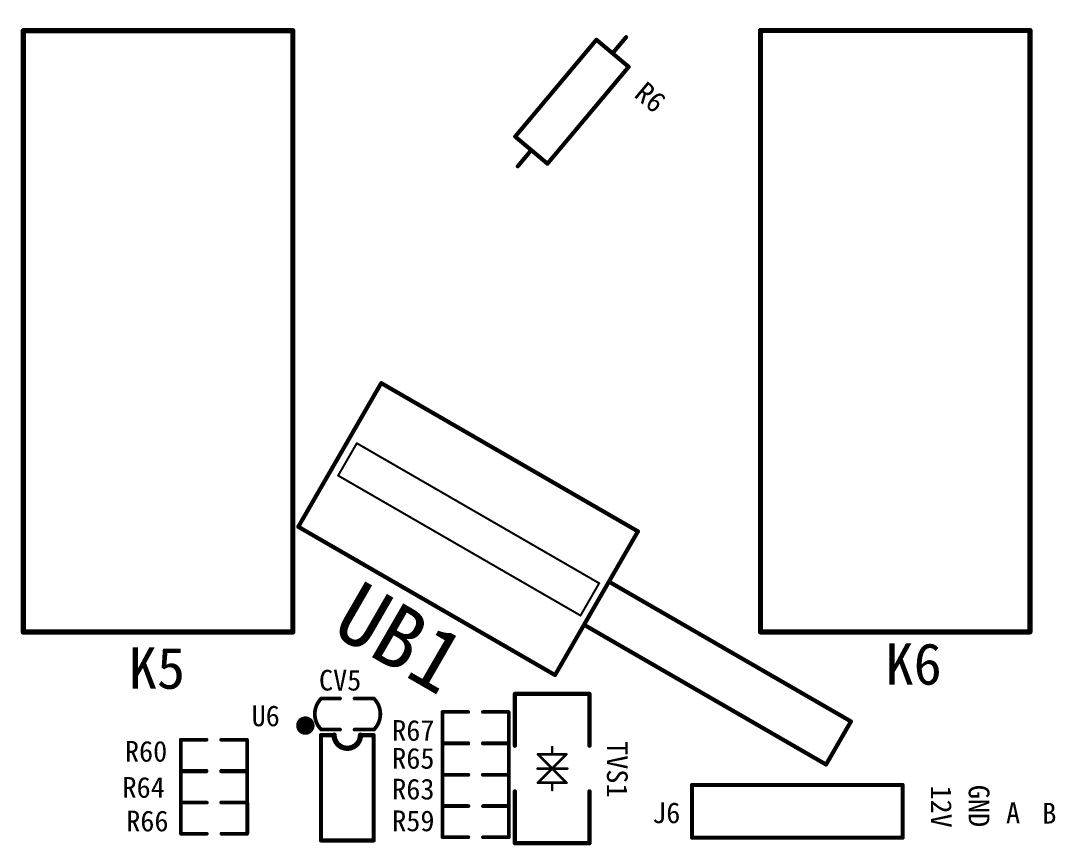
# Model space of a CAD drawing. Extents: x 761 to 1259, y 401 to 597.
# Drawn here: x 997 to 1046.91, y 456.01 to 495.78 of the extents above; entities that cross this region are included whole.
import ezdxf

# ---------------------------------------------------------------- set-up
doc = ezdxf.new("R2010")
doc.units = 0
doc.header["$MEASUREMENT"] = 0
doc.layers.get('0').update_dxf_attribs({"linetype": 'CONTINUOUS'})
doc.layers.add('BOTTOMOVERLAY', color=7, linetype='CONTINUOUS')
doc.layers.add('KEEPOUTLAYER', color=6, linetype='CONTINUOUS')
doc.styles.get("Standard").update_dxf_attribs({"font": ''})
doc.styles.get('Standard').set_extended_font_data('SimSun')

# ---------------------------------------------------------------- blocks, each defined once
blk = doc.blocks.new('HDR1X4_B_23')
at = {"layer": 'BOTTOMOVERLAY', "const_width": 0.2}
for points in [[(-1.27, 1.27), (8.89, 1.27)], [(-1.27, -1.27), (-1.27, 1.27)], [(8.89, -1.27), (8.89, 1.27)], [(-1.27, -1.27), (8.89, -1.27)]]:
    blk.add_lwpolyline(points, dxfattribs=at)
at = {"layer": 'BOTTOMOVERLAY', "const_width": 0.1}
for points in [[(-1.32, 1.27, 1), (-1.22, 1.27, 1)], [(-1.32, 1.27, 1), (-1.22, 1.27, 1)], [(8.84, 1.27, 1), (8.94, 1.27, 1)], [(8.84, 1.27, 1), (8.94, 1.27, 1)], [(-1.32, -1.27, 1), (-1.22, -1.27, 1)], [(-1.32, -1.27, 1), (-1.22, -1.27, 1)], [(8.84, -1.27, 1), (8.94, -1.27, 1)], [(8.84, -1.27, 1), (8.94, -1.27, 1)]]:
    blk.add_lwpolyline(points, format="xyb", close=True, dxfattribs=at)
blk = doc.blocks.new('SOP_8_SOIC8_B_43')
at = {"layer": 'BOTTOMOVERLAY', "const_width": 0.2}
for points in [[(1.27, 2.54), (-1.27, 2.54)], [(-1.27, 2.54), (-1.27, -2.54)], [(1.27, 2.54), (1.27, -2.54)], [(-0.635, -2.54), (-1.27, -2.54)], [(1.27, -2.54), (0.635, -2.54)]]:
    blk.add_lwpolyline(points, dxfattribs=at)
at = {"layer": 'BOTTOMOVERLAY'}
for points, const_width in [([(-1.32, 2.54, 1), (-1.22, 2.54, 1)], 0.1), ([(-1.32, 2.54, 1), (-1.22, 2.54, 1)], 0.1), ([(1.22, 2.54, 1), (1.32, 2.54, 1)], 0.1), ([(1.22, 2.54, 1), (1.32, 2.54, 1)], 0.1), ([(-1.32, -2.54, 1), (-1.22, -2.54, 1)], 0.1), ([(-1.32, -2.54, 1), (-1.22, -2.54, 1)], 0.1), ([(-0.699, -2.54, 1), (-0.572, -2.54, 1)], 0.127), ([(-0.685, -2.54, 1), (-0.585, -2.54, 1)], 0.1), ([(0.572, -2.54, 1), (0.699, -2.54, 1)], 0.127), ([(0.585, -2.54, 1), (0.685, -2.54, 1)], 0.1), ([(1.22, -2.54, 1), (1.32, -2.54, 1)], 0.1), ([(1.22, -2.54, 1), (1.32, -2.54, 1)], 0.1), ([(-1.8, -3, 1), (-2.247, -3, 1)], 0.44), ([(-2.357, -3, 1), (-2.137, -3, 1)], 0.22), ([(-1.91, -3, 1), (-1.69, -3, 1)], 0.22)]:
    blk.add_lwpolyline(points, format="xyb", close=True, dxfattribs=dict(at, const_width=const_width))
at = {"layer": 'BOTTOMOVERLAY', "const_width": 0.254}
blk.add_lwpolyline([(-0.635, -2.54, -1), (0.635, -2.54)], format="xyb", dxfattribs=at)
blk = doc.blocks.new('DO_214AA_S_B_49')
at = {"layer": 'BOTTOMOVERLAY'}
for points, const_width in [([(-3.6, 1.8), (-1.1, 1.8)], 0.203), ([(-3.6, 1.8), (-3.6, -1.8)], 0.203), ([(3.6, 1.8), (1.1, 1.8)], 0.203), ([(3.6, 1.8), (3.6, -1.8)], 0.203), ([(-0.686, 0.686), (0, 0)], 0.127), ([(-0.686, 0.686), (-0.686, -0.686)], 0.127), ([(0, 0.727), (0, 0)], 0.127), ([(0.686, 0.686), (0, 0)], 0.127), ([(0.686, 0.686), (0.686, -0.686)], 0.127), ([(-1.032, 0), (-0.686, 0)], 0.127), ([(0, 0), (-0.686, -0.686)], 0.127), ([(0, 0), (0.686, -0.686)], 0.127), ([(0, 0), (0, -0.701)], 0.127), ([(0.686, 0), (1.026, 0)], 0.127), ([(-3.6, -1.8), (-1.1, -1.8)], 0.203), ([(1.1, -1.8), (3.6, -1.8)], 0.203)]:
    blk.add_lwpolyline(points, dxfattribs=dict(at, const_width=const_width))
for points, const_width in [([(-3.651, 1.8, 1), (-3.549, 1.8, 1)], 0.102), ([(-3.651, 1.8, 1), (-3.549, 1.8, 1)], 0.102), ([(-1.151, 1.8, 1), (-1.049, 1.8, 1)], 0.102), ([(1.049, 1.8, 1), (1.151, 1.8, 1)], 0.102), ([(3.549, 1.8, 1), (3.651, 1.8, 1)], 0.102), ([(3.549, 1.8, 1), (3.651, 1.8, 1)], 0.102), ([(-0.718, 0.686, 1), (-0.654, 0.686, 1)], 0.0635), ([(-0.718, 0.686, 1), (-0.654, 0.686, 1)], 0.0635), ([(-0.032, 0.727, 1), (0.032, 0.727, 1)], 0.0635), ([(0.654, 0.686, 1), (0.718, 0.686, 1)], 0.0635), ([(0.654, 0.686, 1), (0.718, 0.686, 1)], 0.0635), ([(-1.063, 0, 1), (-1, 0, 1)], 0.0635), ([(-0.718, 0, 1), (-0.654, 0, 1)], 0.0635), ([(-0.032, 0, 1), (0.032, 0, 1)], 0.0635), ([(-0.032, 0, 1), (0.032, 0, 1)], 0.0635), ([(-0.032, 0, 1), (0.032, 0, 1)], 0.0635), ([(-0.032, 0, 1), (0.032, 0, 1)], 0.0635), ([(-0.032, 0, 1), (0.032, 0, 1)], 0.0635), ([(-0.032, 0, 1), (0.032, 0, 1)], 0.0635), ([(0.654, 0, 1), (0.718, 0, 1)], 0.0635), ([(0.994, 0, 1), (1.058, 0, 1)], 0.0635), ([(-0.718, -0.686, 1), (-0.654, -0.686, 1)], 0.0635), ([(-0.718, -0.686, 1), (-0.654, -0.686, 1)], 0.0635), ([(-0.032, -0.701, 1), (0.032, -0.701, 1)], 0.0635), ([(0.654, -0.686, 1), (0.718, -0.686, 1)], 0.0635), ([(0.654, -0.686, 1), (0.718, -0.686, 1)], 0.0635), ([(-3.651, -1.8, 1), (-3.549, -1.8, 1)], 0.102), ([(-3.651, -1.8, 1), (-3.549, -1.8, 1)], 0.102), ([(-1.151, -1.8, 1), (-1.049, -1.8, 1)], 0.102), ([(1.049, -1.8, 1), (1.151, -1.8, 1)], 0.102), ([(3.549, -1.8, 1), (3.651, -1.8, 1)], 0.102), ([(3.549, -1.8, 1), (3.651, -1.8, 1)], 0.102)]:
    blk.add_lwpolyline(points, format="xyb", close=True, dxfattribs=dict(at, const_width=const_width))
blk = doc.blocks.new('0603_B_68')
at = {"layer": 'BOTTOMOVERLAY', "const_width": 0.178}
for points in [[(-0.75, 1.6), (0.75, 1.6)], [(-0.75, 1.6), (-0.75, 0.35)], [(0.75, 1.6), (0.75, 0.35)], [(-0.75, -0.35), (-0.75, -1.6)], [(0.75, -0.35), (0.75, -1.6)], [(-0.75, -1.6), (0.75, -1.6)]]:
    blk.add_lwpolyline(points, dxfattribs=at)
at = {"layer": 'BOTTOMOVERLAY', "const_width": 0.0889}
for points in [[(-0.794, 1.6, 1), (-0.706, 1.6, 1)], [(-0.794, 1.6, 1), (-0.706, 1.6, 1)], [(0.706, 1.6, 1), (0.794, 1.6, 1)], [(0.706, 1.6, 1), (0.794, 1.6, 1)], [(-0.794, 0.35, 1), (-0.706, 0.35, 1)], [(0.706, 0.35, 1), (0.794, 0.35, 1)], [(-0.794, -0.35, 1), (-0.706, -0.35, 1)], [(0.706, -0.35, 1), (0.794, -0.35, 1)], [(-0.794, -1.6, 1), (-0.706, -1.6, 1)], [(-0.794, -1.6, 1), (-0.706, -1.6, 1)], [(0.706, -1.6, 1), (0.794, -1.6, 1)], [(0.706, -1.6, 1), (0.794, -1.6, 1)]]:
    blk.add_lwpolyline(points, format="xyb", close=True, dxfattribs=at)
blk = doc.blocks.new('0603_B_69')
at = {"layer": 'BOTTOMOVERLAY', "const_width": 0.178}
for points in [[(-1.613, 0.766), (-0.363, 0.766)], [(-1.613, -0.734), (-1.613, 0.766)], [(0.337, 0.766), (1.587, 0.766)], [(1.587, -0.734), (1.587, 0.766)], [(-1.613, -0.734), (-0.363, -0.734)], [(0.337, -0.734), (1.587, -0.734)]]:
    blk.add_lwpolyline(points, dxfattribs=at)
at = {"layer": 'BOTTOMOVERLAY', "const_width": 0.0889}
for points in [[(-1.657, 0.766, 1), (-1.568, 0.766, 1)], [(-1.657, 0.766, 1), (-1.568, 0.766, 1)], [(-0.407, 0.766, 1), (-0.318, 0.766, 1)], [(0.293, 0.766, 1), (0.382, 0.766, 1)], [(1.543, 0.766, 1), (1.632, 0.766, 1)], [(1.543, 0.766, 1), (1.632, 0.766, 1)], [(-1.657, -0.734, 1), (-1.568, -0.734, 1)], [(-1.657, -0.734, 1), (-1.568, -0.734, 1)], [(-0.407, -0.734, 1), (-0.318, -0.734, 1)], [(0.293, -0.734, 1), (0.382, -0.734, 1)], [(1.543, -0.734, 1), (1.632, -0.734, 1)], [(1.543, -0.734, 1), (1.632, -0.734, 1)]]:
    blk.add_lwpolyline(points, format="xyb", close=True, dxfattribs=at)
blk = doc.blocks.new('0603_B_70')
at = {"layer": 'BOTTOMOVERLAY', "const_width": 0.178}
for points in [[(-0.75, 1.6), (0.75, 1.6)], [(-0.75, 1.6), (-0.75, 0.35)], [(0.75, 1.6), (0.75, 0.35)], [(-0.75, -0.35), (-0.75, -1.6)], [(0.75, -0.35), (0.75, -1.6)], [(-0.75, -1.6), (0.75, -1.6)]]:
    blk.add_lwpolyline(points, dxfattribs=at)
at = {"layer": 'BOTTOMOVERLAY', "const_width": 0.0889}
for points in [[(-0.794, 1.6, 1), (-0.706, 1.6, 1)], [(-0.794, 1.6, 1), (-0.706, 1.6, 1)], [(0.706, 1.6, 1), (0.794, 1.6, 1)], [(0.706, 1.6, 1), (0.794, 1.6, 1)], [(-0.794, 0.35, 1), (-0.706, 0.35, 1)], [(0.706, 0.35, 1), (0.794, 0.35, 1)], [(-0.794, -0.35, 1), (-0.706, -0.35, 1)], [(0.706, -0.35, 1), (0.794, -0.35, 1)], [(-0.794, -1.6, 1), (-0.706, -1.6, 1)], [(-0.794, -1.6, 1), (-0.706, -1.6, 1)], [(0.706, -1.6, 1), (0.794, -1.6, 1)], [(0.706, -1.6, 1), (0.794, -1.6, 1)]]:
    blk.add_lwpolyline(points, format="xyb", close=True, dxfattribs=at)
blk = doc.blocks.new('0603_B_71')
at = {"layer": 'BOTTOMOVERLAY', "const_width": 0.178}
for points in [[(-0.75, 1.6), (0.75, 1.6)], [(-0.75, 1.6), (-0.75, 0.35)], [(0.75, 1.6), (0.75, 0.35)], [(-0.75, -0.35), (-0.75, -1.6)], [(0.75, -0.35), (0.75, -1.6)], [(-0.75, -1.6), (0.75, -1.6)]]:
    blk.add_lwpolyline(points, dxfattribs=at)
at = {"layer": 'BOTTOMOVERLAY', "const_width": 0.0889}
for points in [[(-0.794, 1.6, 1), (-0.706, 1.6, 1)], [(-0.794, 1.6, 1), (-0.706, 1.6, 1)], [(0.706, 1.6, 1), (0.794, 1.6, 1)], [(0.706, 1.6, 1), (0.794, 1.6, 1)], [(-0.794, 0.35, 1), (-0.706, 0.35, 1)], [(0.706, 0.35, 1), (0.794, 0.35, 1)], [(-0.794, -0.35, 1), (-0.706, -0.35, 1)], [(0.706, -0.35, 1), (0.794, -0.35, 1)], [(-0.794, -1.6, 1), (-0.706, -1.6, 1)], [(-0.794, -1.6, 1), (-0.706, -1.6, 1)], [(0.706, -1.6, 1), (0.794, -1.6, 1)], [(0.706, -1.6, 1), (0.794, -1.6, 1)]]:
    blk.add_lwpolyline(points, format="xyb", close=True, dxfattribs=at)
blk = doc.blocks.new('0603_B_72')
at = {"layer": 'BOTTOMOVERLAY', "const_width": 0.178}
for points in [[(-0.75, 1.6), (0.75, 1.6)], [(-0.75, 0.35), (-0.75, 1.6)], [(0.75, 0.35), (0.75, 1.6)], [(-0.75, -1.6), (-0.75, -0.35)], [(0.75, -1.6), (0.75, -0.35)], [(-0.75, -1.6), (0.75, -1.6)]]:
    blk.add_lwpolyline(points, dxfattribs=at)
at = {"layer": 'BOTTOMOVERLAY', "const_width": 0.0889}
for points in [[(-0.794, 1.6, 1), (-0.706, 1.6, 1)], [(-0.794, 1.6, 1), (-0.706, 1.6, 1)], [(0.706, 1.6, 1), (0.794, 1.6, 1)], [(0.706, 1.6, 1), (0.794, 1.6, 1)], [(-0.794, 0.35, 1), (-0.706, 0.35, 1)], [(0.706, 0.35, 1), (0.794, 0.35, 1)], [(-0.794, -0.35, 1), (-0.706, -0.35, 1)], [(0.706, -0.35, 1), (0.794, -0.35, 1)], [(-0.794, -1.6, 1), (-0.706, -1.6, 1)], [(-0.794, -1.6, 1), (-0.706, -1.6, 1)], [(0.706, -1.6, 1), (0.794, -1.6, 1)], [(0.706, -1.6, 1), (0.794, -1.6, 1)]]:
    blk.add_lwpolyline(points, format="xyb", close=True, dxfattribs=at)
blk = doc.blocks.new('0603_B_75')
at = {"layer": 'BOTTOMOVERLAY', "const_width": 0.178}
for points in [[(-0.75, 1.6), (0.75, 1.6)], [(-0.75, 1.6), (-0.75, 0.35)], [(0.75, 1.6), (0.75, 0.35)], [(-0.75, -0.35), (-0.75, -1.6)], [(0.75, -0.35), (0.75, -1.6)], [(-0.75, -1.6), (0.75, -1.6)]]:
    blk.add_lwpolyline(points, dxfattribs=at)
at = {"layer": 'BOTTOMOVERLAY', "const_width": 0.0889}
for points in [[(-0.794, 1.6, 1), (-0.706, 1.6, 1)], [(-0.794, 1.6, 1), (-0.706, 1.6, 1)], [(0.706, 1.6, 1), (0.794, 1.6, 1)], [(0.706, 1.6, 1), (0.794, 1.6, 1)], [(-0.794, 0.35, 1), (-0.706, 0.35, 1)], [(0.706, 0.35, 1), (0.794, 0.35, 1)], [(-0.794, -0.35, 1), (-0.706, -0.35, 1)], [(0.706, -0.35, 1), (0.794, -0.35, 1)], [(-0.794, -1.6, 1), (-0.706, -1.6, 1)], [(-0.794, -1.6, 1), (-0.706, -1.6, 1)], [(0.706, -1.6, 1), (0.794, -1.6, 1)], [(0.706, -1.6, 1), (0.794, -1.6, 1)]]:
    blk.add_lwpolyline(points, format="xyb", close=True, dxfattribs=at)
blk = doc.blocks.new('0603_B_76')
at = {"layer": 'BOTTOMOVERLAY', "const_width": 0.178}
for points in [[(-0.75, 1.6), (0.75, 1.6)], [(-0.75, 0.35), (-0.75, 1.6)], [(0.75, 0.35), (0.75, 1.6)], [(-0.75, -1.6), (-0.75, -0.35)], [(0.75, -1.6), (0.75, -0.35)], [(-0.75, -1.6), (0.75, -1.6)]]:
    blk.add_lwpolyline(points, dxfattribs=at)
at = {"layer": 'BOTTOMOVERLAY', "const_width": 0.0889}
for points in [[(-0.794, 1.6, 1), (-0.706, 1.6, 1)], [(-0.794, 1.6, 1), (-0.706, 1.6, 1)], [(0.706, 1.6, 1), (0.794, 1.6, 1)], [(0.706, 1.6, 1), (0.794, 1.6, 1)], [(-0.794, 0.35, 1), (-0.706, 0.35, 1)], [(0.706, 0.35, 1), (0.794, 0.35, 1)], [(-0.794, -0.35, 1), (-0.706, -0.35, 1)], [(0.706, -0.35, 1), (0.794, -0.35, 1)], [(-0.794, -1.6, 1), (-0.706, -1.6, 1)], [(-0.794, -1.6, 1), (-0.706, -1.6, 1)], [(0.706, -1.6, 1), (0.794, -1.6, 1)], [(0.706, -1.6, 1), (0.794, -1.6, 1)]]:
    blk.add_lwpolyline(points, format="xyb", close=True, dxfattribs=at)
blk = doc.blocks.new('AXIAL_0_4_____2_B_123')
at = {"layer": 'BOTTOMOVERLAY', "const_width": 0.2}
for points in [[(3.048, 1.016), (-3.048, 1.016)], [(-3.048, -1.016), (-3.048, 1.016)], [(3.048, -1.016), (3.048, 1.016)], [(-3.048, 0), (-4.064, 0)], [(4.064, 0), (3.048, 0)], [(3.048, -1.016), (-3.048, -1.016)]]:
    blk.add_lwpolyline(points, dxfattribs=at)
at = {"layer": 'BOTTOMOVERLAY', "const_width": 0.1}
for points in [[(-3.098, 1.016, 1), (-2.998, 1.016, 1)], [(-3.098, 1.016, 1), (-2.998, 1.016, 1)], [(2.998, 1.016, 1), (3.098, 1.016, 1)], [(2.998, 1.016, 1), (3.098, 1.016, 1)], [(-4.114, 0, 1), (-4.014, 0, 1)], [(-3.098, 0, 1), (-2.998, 0, 1)], [(2.998, 0, 1), (3.098, 0, 1)], [(4.014, 0, 1), (4.114, 0, 1)], [(-3.098, -1.016, 1), (-2.998, -1.016, 1)], [(-3.098, -1.016, 1), (-2.998, -1.016, 1)], [(2.998, -1.016, 1), (3.098, -1.016, 1)], [(2.998, -1.016, 1), (3.098, -1.016, 1)]]:
    blk.add_lwpolyline(points, format="xyb", close=True, dxfattribs=at)
blk = doc.blocks.new('___4_B_147')
at = {"layer": 'BOTTOMOVERLAY', "const_width": 0.25}
for points in [[(-6.5, 14.55), (-6.5, -14.45)], [(6.5, 14.55), (-6.5, 14.55)], [(6.5, 14.55), (6.5, -14.45)], [(6.5, -14.45), (-6.5, -14.45)]]:
    blk.add_lwpolyline(points, dxfattribs=at)
at = {"layer": 'BOTTOMOVERLAY', "const_width": 0.125}
for points in [[(-6.562, 14.55, 1), (-6.438, 14.55, 1)], [(-6.562, 14.55, 1), (-6.438, 14.55, 1)], [(6.438, 14.55, 1), (6.562, 14.55, 1)], [(6.438, 14.55, 1), (6.562, 14.55, 1)], [(-6.562, -14.45, 1), (-6.438, -14.45, 1)], [(-6.562, -14.45, 1), (-6.438, -14.45, 1)], [(6.438, -14.45, 1), (6.562, -14.45, 1)], [(6.438, -14.45, 1), (6.562, -14.45, 1)]]:
    blk.add_lwpolyline(points, format="xyb", close=True, dxfattribs=at)
blk = doc.blocks.new('___4_B_148')
at = {"layer": 'BOTTOMOVERLAY', "const_width": 0.25}
for points in [[(-6.5, 14.55), (-6.5, -14.45)], [(6.5, 14.55), (-6.5, 14.55)], [(6.5, 14.55), (6.5, -14.45)], [(6.5, -14.45), (-6.5, -14.45)]]:
    blk.add_lwpolyline(points, dxfattribs=at)
at = {"layer": 'BOTTOMOVERLAY', "const_width": 0.125}
for points in [[(-6.562, 14.55, 1), (-6.438, 14.55, 1)], [(-6.562, 14.55, 1), (-6.438, 14.55, 1)], [(6.438, 14.55, 1), (6.562, 14.55, 1)], [(6.438, 14.55, 1), (6.562, 14.55, 1)], [(-6.562, -14.45, 1), (-6.438, -14.45, 1)], [(-6.562, -14.45, 1), (-6.438, -14.45, 1)], [(6.438, -14.45, 1), (6.562, -14.45, 1)], [(6.438, -14.45, 1), (6.562, -14.45, 1)]]:
    blk.add_lwpolyline(points, format="xyb", close=True, dxfattribs=at)
blk = doc.blocks.new('0603C_B_206')
at = {"layer": 'BOTTOMOVERLAY', "const_width": 0.18}
for points in [[(-0.75, 1.257, -0.414214), (0.75, 1.257)], [(0.75, -1.283, -0.414214), (-0.75, -1.283)]]:
    blk.add_lwpolyline(points, format="xyb", dxfattribs=at)
for points in [[(-0.75, 0.35), (-0.75, 1.257)], [(0.75, 0.35), (0.75, 1.257)], [(-0.75, -1.283), (-0.75, -0.35)], [(0.75, -1.283), (0.75, -0.35)]]:
    blk.add_lwpolyline(points, dxfattribs=at)
at = {"layer": 'BOTTOMOVERLAY', "const_width": 0.09}
for points in [[(-0.795, 1.257, 1), (-0.705, 1.257, 1)], [(-0.795, 1.257, 1), (-0.705, 1.257, 1)], [(0.705, 1.257, 1), (0.795, 1.257, 1)], [(0.705, 1.257, 1), (0.795, 1.257, 1)], [(-0.795, 0.35, 1), (-0.705, 0.35, 1)], [(0.705, 0.35, 1), (0.795, 0.35, 1)], [(-0.795, -0.35, 1), (-0.705, -0.35, 1)], [(0.705, -0.35, 1), (0.795, -0.35, 1)], [(-0.795, -1.283, 1), (-0.705, -1.283, 1)], [(-0.795, -1.283, 1), (-0.705, -1.283, 1)], [(0.705, -1.283, 1), (0.795, -1.283, 1)], [(0.705, -1.283, 1), (0.795, -1.283, 1)]]:
    blk.add_lwpolyline(points, format="xyb", close=True, dxfattribs=at)
blk = doc.blocks.new('DIP20___1_B_220')
at = {"layer": 'BOTTOMOVERLAY', "const_width": 0.2}
for points in [[(-4.025, 7.15), (3.975, 7.15)], [(-4.025, -7.15), (-4.025, 7.15)], [(3.975, -7.15), (3.975, 7.15)], [(-4.025, -7.15), (3.975, -7.15)], [(-1.225, -20.63), (-1.225, -7.15)], [(1.175, -20.63), (1.175, -7.15)], [(-1.225, -20.63), (1.175, -20.63)]]:
    blk.add_lwpolyline(points, dxfattribs=at)
at = {"layer": 'BOTTOMOVERLAY', "const_width": 0.1}
for points in [[(-4.075, 7.15, 1), (-3.975, 7.15, 1)], [(-4.075, 7.15, 1), (-3.975, 7.15, 1)], [(3.925, 7.15, 1), (4.025, 7.15, 1)], [(3.925, 7.15, 1), (4.025, 7.15, 1)], [(-4.075, -7.15, 1), (-3.975, -7.15, 1)], [(-4.075, -7.15, 1), (-3.975, -7.15, 1)], [(-1.275, -7.15, 1), (-1.175, -7.15, 1)], [(1.125, -7.15, 1), (1.225, -7.15, 1)], [(3.925, -7.15, 1), (4.025, -7.15, 1)], [(3.925, -7.15, 1), (4.025, -7.15, 1)], [(-1.275, -20.63, 1), (-1.175, -20.63, 1)], [(-1.275, -20.63, 1), (-1.175, -20.63, 1)], [(1.125, -20.63, 1), (1.225, -20.63, 1)], [(1.125, -20.63, 1), (1.225, -20.63, 1)]]:
    blk.add_lwpolyline(points, format="xyb", close=True, dxfattribs=at)
at = {"layer": 'KEEPOUTLAYER', "const_width": 0.1}
for points in [[(-0.925, -6.78), (-0.925, 6.72)], [(-0.925, 6.72), (0.875, 6.72)], [(0.875, -6.78), (0.875, 6.72)], [(-0.925, -6.78), (0.875, -6.78)]]:
    blk.add_lwpolyline(points, dxfattribs=at)
at = {"layer": 'KEEPOUTLAYER', "const_width": 0.05}
for points in [[(-0.95, 6.72, 1), (-0.9, 6.72, 1)], [(-0.95, 6.72, 1), (-0.9, 6.72, 1)], [(0.85, 6.72, 1), (0.9, 6.72, 1)], [(0.85, 6.72, 1), (0.9, 6.72, 1)], [(-0.95, -6.78, 1), (-0.9, -6.78, 1)], [(-0.95, -6.78, 1), (-0.9, -6.78, 1)], [(0.85, -6.78, 1), (0.9, -6.78, 1)], [(0.85, -6.78, 1), (0.9, -6.78, 1)]]:
    blk.add_lwpolyline(points, format="xyb", close=True, dxfattribs=at)

msp = doc.modelspace()

# ---------------------------------------------------------------- block references
at = {"xscale": -1}
for name, p, rotation in [('AXIAL_0_4_____2_B_123', (1023.589, 491.87), 49.99999999999742), ('___4_B_148', (1003.624, 480.845), 180), ('___4_B_147', (1039.184, 480.853), 180), ('DIP20___1_B_220', (1018.569, 471.24), 59.99999999999946), ('0603C_B_206', (1012.754, 462.342), 90), ('DO_214AA_S_B_49', (1022.636, 459.714), 270), ('SOP_8_SOIC8_B_43', (1012.754, 458.786), 180), ('0603_B_68', (1018.94, 461.692), 90), ('0603_B_75', (1006.318, 460.352), 270), ('0603_B_70', (1018.94, 460.168), 270), ('0603_B_71', (1006.318, 458.828), 270), ('0603_B_72', (1018.946, 458.658), 270), ('0603_B_76', (1018.946, 457.154), 270)]:
    msp.add_blockref(name, p, dxfattribs=dict(at, rotation=rotation))
for name, p in [('HDR1X4_B_23', (1038.269, 457.65)), ('0603_B_69', (1006.318, 457.304))]:
    msp.add_blockref(name, p, dxfattribs=at)

# ---------------------------------------------------------------- texts
at = {"layer": 'BOTTOMOVERLAY'}
for s, height, rotation, p in [('R6', 1, 320, (1026.533, 492.142)), ('UB1', 3, 330, (1011.909, 466.26)), ('TVS1', 1, 270, (1025.279, 461.037)), ('12V', 1, 270, (1040.909, 458.9)), ('GND', 1, 270, (1042.729, 458.93))]:
    msp.add_text(s, height=height, rotation=rotation, dxfattribs=at).set_placement(p)
for s, height, p in [('K6', 2, (1038.709, 463.76)), ('K5', 2, (1002.209, 463.56)), ('CV5', 1, (1011.388, 463.476)), ('U6', 1, (1008.138, 461.756)), ('R67', 1, (1014.919, 461.052)), ('R60', 1, (1002.028, 460.046)), ('R65', 1, (1014.919, 459.706)), ('R64', 1, (1001.91, 458.306)), ('R63', 1, (1014.919, 458.222)), ('R66', 1, (1002.09, 456.686)), ('R59', 1, (1014.919, 456.692)), ('J6', 1, (1027.459, 457.08)), ('A', 1, (1044.529, 457.08)), ('B', 1, (1046.279, 457.06))]:
    msp.add_text(s, height=height, dxfattribs=at).set_placement(p)

doc.saveas('drawing.dxf')
